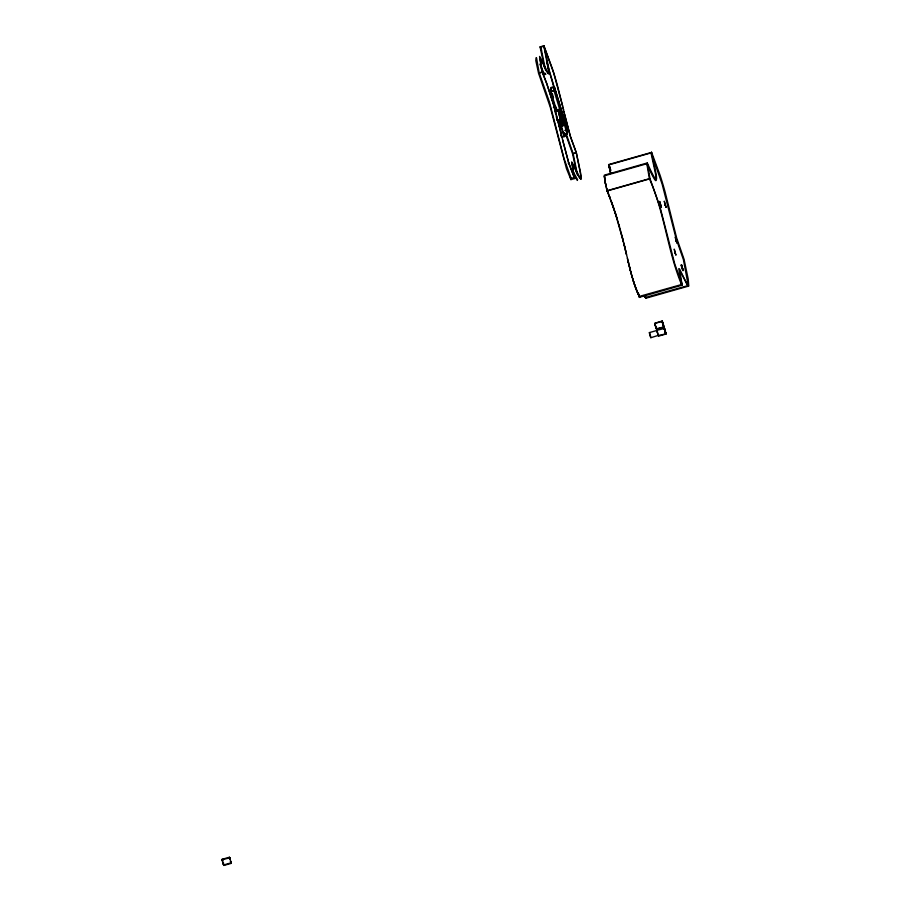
<?xml version="1.0" encoding="UTF-8"?>
<svg xmlns="http://www.w3.org/2000/svg" width="911" height="911" viewBox="0 0 911 911"><rect width="100%" height="100%" fill="white"/><g stroke="black" fill="none" stroke-linecap="round" stroke-linejoin="round"><path stroke-width="1.37" d="M657.15 330.397L649.361 332.606L649.953 335.521L650.784 337.73L658.573 335.294M650.841 337.639L650.226 334.815M555.972 107.544C556.792 108.83 554.936 105.152 556.2 109.172M556.245 109.138L556.974 111.188L556.405 108.511M560.106 121.767L559.639 119.66L560.322 121.573M560.356 122.586L560.869 123.953L560.447 122.006M564.034 133.735L563.488 132.22L563.772 133.735M564.057 134.76L564.706 136.525L564.194 134.042M660.088 203.722L661.409 207.469L659.689 201.399L660.634 205.43L660.156 203.722M665.269 205.339L664.779 203.574L665.224 205.339M229.857 857.9L222.204 859.597L222.375 860.952M229.538 857.798L229.458 857.228L229.549 857.889M231.257 863.275L231.098 862.33M223.821 864.949L231.166 862.785M568.339 163.502L568.555 162.807L569.238 163.536M654.861 323.747L654.884 323.952M656.58 329.213L656.558 328.882M663.31 325.887L663.709 326.992L656.489 328.723M658.448 335.555L656.945 330.272L664.518 328.461M665.975 334.018L658.619 336.113L658.494 335.248M658.573 335.738L658.437 334.781M662.525 321.868L662.251 321.367L662.274 322.107M662.844 322.733L662.172 321.071L662.217 321.754M664.187 328.028L664.381 329.053M664.29 328.552C665.281 326.48 655.282 328.643 657.036 331.046M665.281 332.367L665.907 333.711L665.679 332.196M666.009 333.927L665.816 332.845M683.068 270.544L682.772 268.996M555.232 107.874L550.392 92L550.688 88.39L554.435 87.319L567.348 129.647L567.052 133.268L563.305 134.338M556.621 110.425L550.813 91.385L551.132 87.467L554.264 86.568L567.542 130.102L567.223 134.019L564.16 135.272M567.223 134.019L553.945 90.496L554.264 86.568M554.435 87.319L554.139 90.941L550.392 92M545.905 74.224C544.152 76.399 541.829 67.573 540.576 65.888M545.131 73.244L544.573 74.52L541.157 68.462M645.876 298.148L646.024 297.032M223.297 864.118L223.855 865.45L223.81 864.778M555.915 107.521L556.086 108.534M556.815 110.55L556.735 109.958M223.89 865.439L231.223 863.366L230.529 861.704M663.652 326.719L663.846 326.719M663.914 327.208L656.546 329.304L655.738 327.3M645.728 297.419L687.794 285.655L688.101 284.801L683.398 259.601L676.11 238.591L662.092 183.988L652.265 155.827M536.545 57.905L539.175 72.869L549.47 102.066L564.023 158.468L571.254 178.613M577.665 179.763L572.666 170.881M645.352 297.077L644.054 295.642M651.513 152.319C655.749 172.999 662.115 195.854 647.265 162.967L604.38 175.14L605.462 183.885M647.265 162.967L650.021 178.772L660.076 207.184L674.812 264.156L682.385 285.086L639.499 297.271A40.551 3.462 74.1 0 1 638.896 294.765L638.554 293.536M645.523 297.658L643.861 295.574M544.414 67.346L540.086 46.939L543.81 45.744M562.634 106.143L553.751 73.199L543.969 46.165L540.827 47.053L545.643 70.534M539.175 72.869L542.318 71.98L546.714 83.413L554.025 105.983L561.153 133.484M536.112 57.735L535.793 60.581L538.56 73.279L542.318 72.22L546.794 83.823L553.979 106.029L562.941 141.046M550.813 91.385L553.945 90.496M553.376 107.623L555.721 106.951M556.257 110.083L558.215 109.525M555.232 111.62L556.963 111.188M557.076 120.446L559.616 119.728M558.933 124.454L560.8 123.907M559.98 126.515L563.123 125.627M564.854 130.364L567.348 129.647M565.458 130.694L567.542 130.102M560.709 133.074L563.453 132.289M561.586 137.356L564.661 136.513M565.833 134.703L572.563 153.697L576.321 152.638L580.523 172.578L581.059 179.376L579.18 177.429L571.914 162.534L573.736 174.593A40.551 3.462 74.1 0 0 574.682 178.533L570.935 179.604L566.471 168.649L550.233 107.099L538.56 73.279M566.061 133.37L573.167 153.765L576.31 152.877L580.865 175.55L580.649 178.932L571.687 161.919L574.442 177.816L571.174 178.157M610.598 173.204L608.639 164.561L651.536 152.422M610.734 173.511L608.787 164.891L651.058 152.889L651.661 154.358M605.029 181.095L604.505 175.743L646.821 163.752C662.866 199.543 654.269 169.81 651.058 152.889M607.238 191.333L607.045 190.718L649.406 178.704C664.62 212.536 667.353 250.343 681.474 284.448M650.021 178.772L607.136 190.946L609.448 196.81M637.427 292.351L639.215 296.451L681.53 284.539L678.775 268.643L687.794 285.655M645.694 298.273L688.579 286.1M654.838 323.177L662.149 321.071M655.271 324.202L654.986 323.394L662.229 321.367M229.481 857.217L222.125 859.301L222.216 860.086M577.301 180.446L573.486 174.491M645.876 298.102L644.009 296.155M646.821 163.752L649.406 178.704M682.988 270.624L682.328 268.984M656.888 329.964L657.309 330.795L656.979 330.26M658.573 336.091L657.867 334.28M222.147 859.301L222.557 860.212M222.227 859.597L222.705 860.633M649.384 332.606L650.01 334.121M656.99 330.272L657.025 330.932M556.746 110.538L556.45 109.81M231.052 862.979L230.802 862.455M574.682 178.533L568.715 163.012L562.565 139.736M681.553 264.919L681.701 265.408M574.385 177.725L568.715 162.807L563.192 142.07M608.65 164.64L610.108 167.954M681.508 264.816L682.032 266.331M682.692 269.952L682.043 268.05M655.134 323.849L655.328 324.339M658.391 335.783L657.924 334.451M543.708 65C555.414 92.182 544.277 48.488 543.969 46.165M576.321 152.638L570.252 135.898L564.604 114.182M571.652 168.581L572.154 169.708M543.446 64.408L539.631 57.029L541.886 70.238M539.79 64.134L540.314 65.296M576.31 152.877L570.582 137.151L565.23 117.063M636.333 289.561L639.021 295.836L638.702 294.515M663.026 325.022L663.618 326.787M665.542 333.107L665.827 333.87L658.3 335.555M229.754 857.65L230.232 859.05M223.605 865.017L223.058 863.434M608.787 164.891L609.561 167.032M609.402 166.36L609.994 167.818M607.318 190.946L607.045 190.148M606.863 189.579L611.543 202.14M637.427 292.545L635.73 288.297M651.559 152.205L660.122 175.356A34.846 2.972 74.1 0 1 665.053 191.788L676.6 237.794L684.024 259.191L688.226 279.13L688.762 285.929L686.883 283.981L679.617 269.087L681.451 281.146A40.551 3.462 74.1 0 0 682.385 285.086M607.398 191.162L607.842 192.267M543.856 45.652L552.419 68.803A34.846 2.972 74.1 0 1 557.35 85.235L563.567 109.81M540.109 46.723L541.533 50.253M608.275 193.36L608.548 194.032M681.656 265.181L682.088 266.502M609.311 196.002L609.653 196.878M609.732 197.106L610.142 198.199M664.757 329.053L664.495 328.313L664.973 329.714M609.459 196.776L615.472 213.891M656.114 328.484L655.852 327.653M230.79 862.535L230.358 861.168M222.557 860.132L222.762 860.793M636.299 289.641L634.739 285.097M560.163 121.038L559.809 120.286L559.946 121.163M560.39 122.712L560.664 123.338L560.561 122.461M611.304 201.32L611.805 202.868M665.474 333.039L665.224 332.185M611.691 202.39L612.568 205.032M611.885 202.937L612.454 204.554M563.989 133.61L563.681 132.858L564.046 134.908L561.187 125.388M612.613 205.009L612.83 205.761M635.035 286.316L635.73 288.331M546.93 62.95L547.67 65.08M612.773 205.465L613.57 207.913M612.932 205.92L613.41 207.298M564.182 135.147L564.501 135.898L564.456 135.295M613.558 207.742L614.048 209.348M547.91 65.774L556.849 96.27M230.096 858.538L230.346 859.415M223.263 864.129L222.944 863.059M613.718 208.186L614.287 210.054M634.637 284.779L639.545 297.453M547.91 67.596L548.673 69.874A34.846 2.972 74.1 0 1 553.603 86.306L554.662 90.223M614.173 209.553L614.526 210.771M635.035 286.35L633.544 281.738L634.102 283.298M662.832 322.585L663.026 323.28M634.523 284.46L634.204 283.469M634.637 284.938L633.874 282.433M614.629 210.919L615.232 212.901M614.925 211.807L615.904 215.019M664.962 329.577L665.212 330.465M665.235 332.321L664.984 331.433M615.358 213.163L616.132 215.725M560.185 120.912L560.641 122.507M564.011 133.473L564.16 134.133M560.333 122.712L560.14 121.915M561.028 136.172L560.732 135.204M616.075 215.406L616.781 217.82M633.726 282.137L632.12 276.659M615.472 213.857L622.953 240.208M616.496 216.738L617.214 219.209M633.544 281.533L633.156 280.303M682.145 266.604L682.328 267.276M617.18 218.947L618.045 221.977M633.544 281.772L631.927 276.329M550.688 88.39L551.497 91.032M552.305 93.674L553.512 97.648M560.88 126.401L562.896 133.017M633.077 279.882L632.724 278.72M674.869 252.438L675.962 255.194L674.242 249.124L675.108 253.11L674.641 251.39L674.983 252.233M662.957 324.908L662.65 323.815M682.032 268.107L681.724 267.014M665.224 330.408L665.417 331.069M664.973 331.49L664.666 330.397M655.84 325.944L656.102 326.787M618.25 222.66L621.097 232.658M560.151 122.154L559.98 121.527M663.219 323.826L663.402 324.487M657.56 333.358L657.366 332.697M655.487 326.559L655.237 325.683M618.865 224.641L619.104 225.495M632.177 277.001L631.938 276.022M619.229 225.917L619.48 226.771M631.972 276.306L630.321 270.225M223.252 862.273L223.434 862.933M631.927 276.363L630.23 270.066A35.939 3.063 74.1 0 1 629.558 267.014L629.421 266.433M631.505 274.473L630.947 272.4M681.872 267.458L681.462 265.989M222.717 862.273L222.512 861.612M663.367 324.453L663.857 326.4M621.245 233.364L621.541 234.298M621.416 234.013L625.014 248.008M630.879 272.161L630.719 271.569M564.285 134.577L564.524 135.283M563.898 134.179L563.658 133.473M621.894 235.653L622.065 236.279M229.959 859.79L229.481 857.763M223.389 862.876L223.662 863.97M622.145 236.587L622.224 236.906A56.357 4.806 74.1 0 1 623.124 240.39L623.318 241.176M630.458 270.556L629.216 265.579M682.601 268.255L682.794 268.95M662.582 323.451L662.149 321.617L662.445 322.893M656.114 326.924L656.364 327.983M657.309 332.344L656.979 331.103M655.225 325.546L654.804 323.701M230.79 860.986L230.995 861.669M630.23 270.111L628.362 262.55M557.156 97.5L557.464 98.73M622.965 240.174L624.172 245.048M607.136 190.98L605.28 182.712M542.318 72.22L539.563 56.414L548.32 73.461L548.877 72.185L543.833 45.869M542.318 71.98L542.034 70.842M639.476 297.111L639.533 297.339A40.551 3.462 74.1 0 1 638.896 294.8M624.286 245.013L624.832 247.268M607.011 190.023L605.849 185.309M558.067 101.144L558.363 102.339M629.194 265.705L628.989 264.68M624.172 245.013L626.369 254.203M628.488 262.801L628.966 264.759M606.897 189.522L606.555 188.338M625.151 248.771L625.629 250.548M625.424 249.933L626.051 252.324M628.248 261.81L628.636 263.188M681.61 266.49L681.303 265.169M665.634 332.014L665.827 332.709M663.561 325.216L663.823 326.252M664.563 329.884L664.37 329.19M657.207 331.968L656.945 330.932M628.271 261.685L628.488 262.584M627.394 258.462L628.362 262.584M562.907 107.282L564.979 116.027M229.811 859.221L229.458 857.638M626.381 253.714L626.54 254.408M627.986 260.466L626.233 253.326M563.966 111.746L564.216 112.839M561.415 134.6L561.677 135.705M682.738 268.813L682.92 269.497M664.518 329.702L664.244 328.552M655.089 324.988L654.85 323.986M230.939 861.544L231.121 862.227M222.421 861.123L222.125 859.847M609.3 166.861L609.983 169.89M573.167 153.765L577.585 175.311M606.111 186.186L605.952 185.491M572.563 153.697L576.777 173.637M610.279 171.188L610.689 173.033M605.553 183.669L605.804 185.411M605.895 185.263L605.599 183.897M230.973 861.715L231.178 862.933M681.496 265.978L681.326 265.306M605.496 183.441L605.132 181.984M605.36 182.781L604.927 180.936M664.404 329.201L664.221 328.415M605.234 182.132L604.494 177.622M682.874 269.462L683.045 270.214M231.075 862.193L231.246 862.933M223.753 864.414L223.89 865.029M681.269 264.919L681.337 265.078M604.118 176.267L604.209 177.155M609.573 167.077A82.605 7.037 74.1 0 1 610.905 170.357M559.992 126.299A8.632 0.74 74.1 0 1 558.944 125.114M557.361 120.503A8.632 0.74 74.1 0 1 556.257 116.574M555.676 114.217A8.632 0.74 74.1 0 1 555.277 112.247M570.935 179.604A40.551 3.462 74.1 0 1 570.332 177.098M559.172 126.23A7.994 0.683 74.1 0 1 558.864 126.128M675.643 239.377L676.975 243.169L675.279 237.122L676.19 241.142L675.7 239.399M664.29 201.354L666.043 207.344L664.29 201.354M558.785 113.203A8.632 0.74 74.1 0 0 562.975 125.877A8.632 0.74 74.1 0 0 560.231 113.647A8.632 0.74 74.1 0 0 558.785 113.203M558.921 113.522A7.994 0.683 74.1 0 0 562.804 125.262A7.994 0.683 74.1 0 0 560.265 113.932A7.994 0.683 74.1 0 0 558.921 113.522"/></g></svg>
